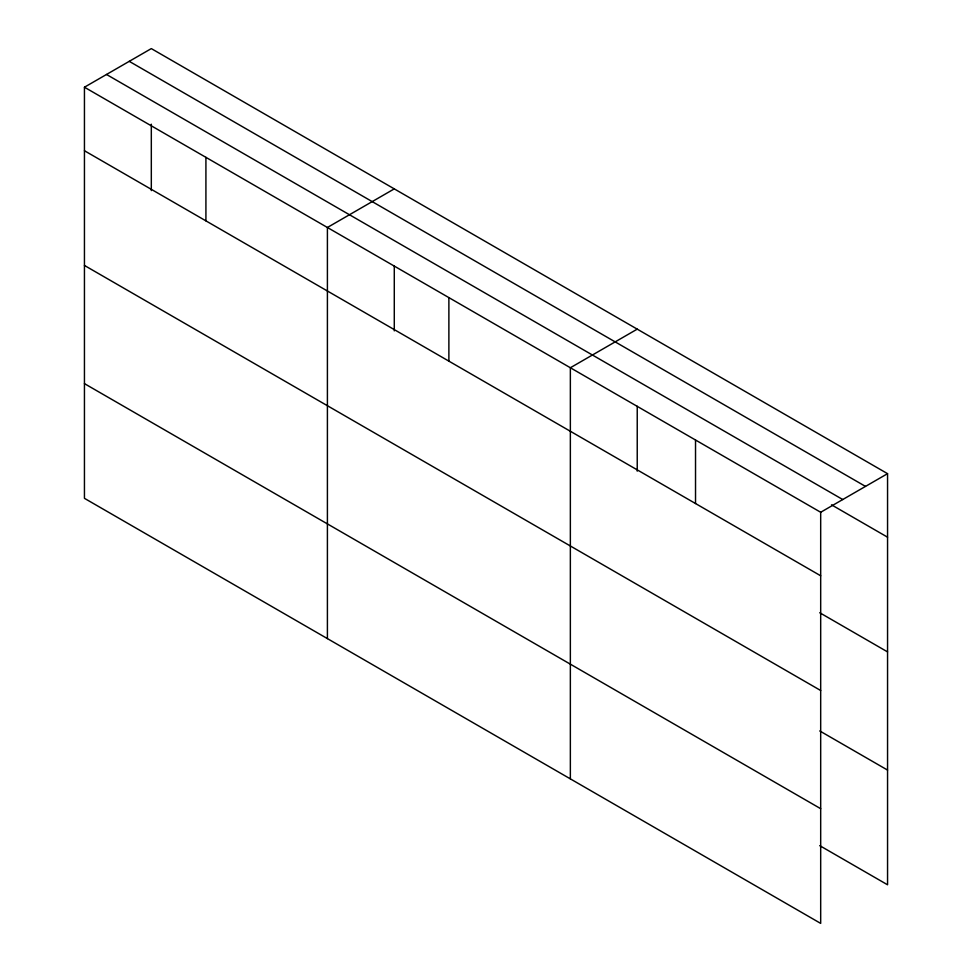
<?xml version="1.0" encoding="UTF-8"?>
<svg xmlns="http://www.w3.org/2000/svg" width="972" height="972" viewBox="0 0 972 972"><rect width="100%" height="100%" fill="white"/><g stroke="black" fill="none" stroke-linecap="round" stroke-linejoin="round"><path stroke-width="1.46" d="M151.316 190.609L151.316 124.197M394.28 330.881L394.28 265.976M84.443 87.213L820.684 512.268L820.684 923.4L84.443 498.332L84.443 87.213L151.316 48.6L887.558 473.668L887.558 884.787L819.761 845.652M394.28 188.872L327.406 227.484L327.406 638.604M637.231 329.144L570.357 367.756L570.357 778.876M820.684 512.268L887.558 473.668M129.252 61.345L865.493 486.401M106.507 74.467L842.748 499.535M831.497 504.82L887.558 537.188M84.443 150.733L820.684 575.788M819.761 612.749L887.558 651.896M84.443 265.441L820.684 690.509M819.761 730.944L887.558 770.079M84.443 383.624L820.684 808.692M695.527 440.012L695.527 503.532M637.231 406.247L637.231 471.153M448.882 297.614L448.882 361.134M205.918 157.343L205.918 220.863"/></g></svg>
